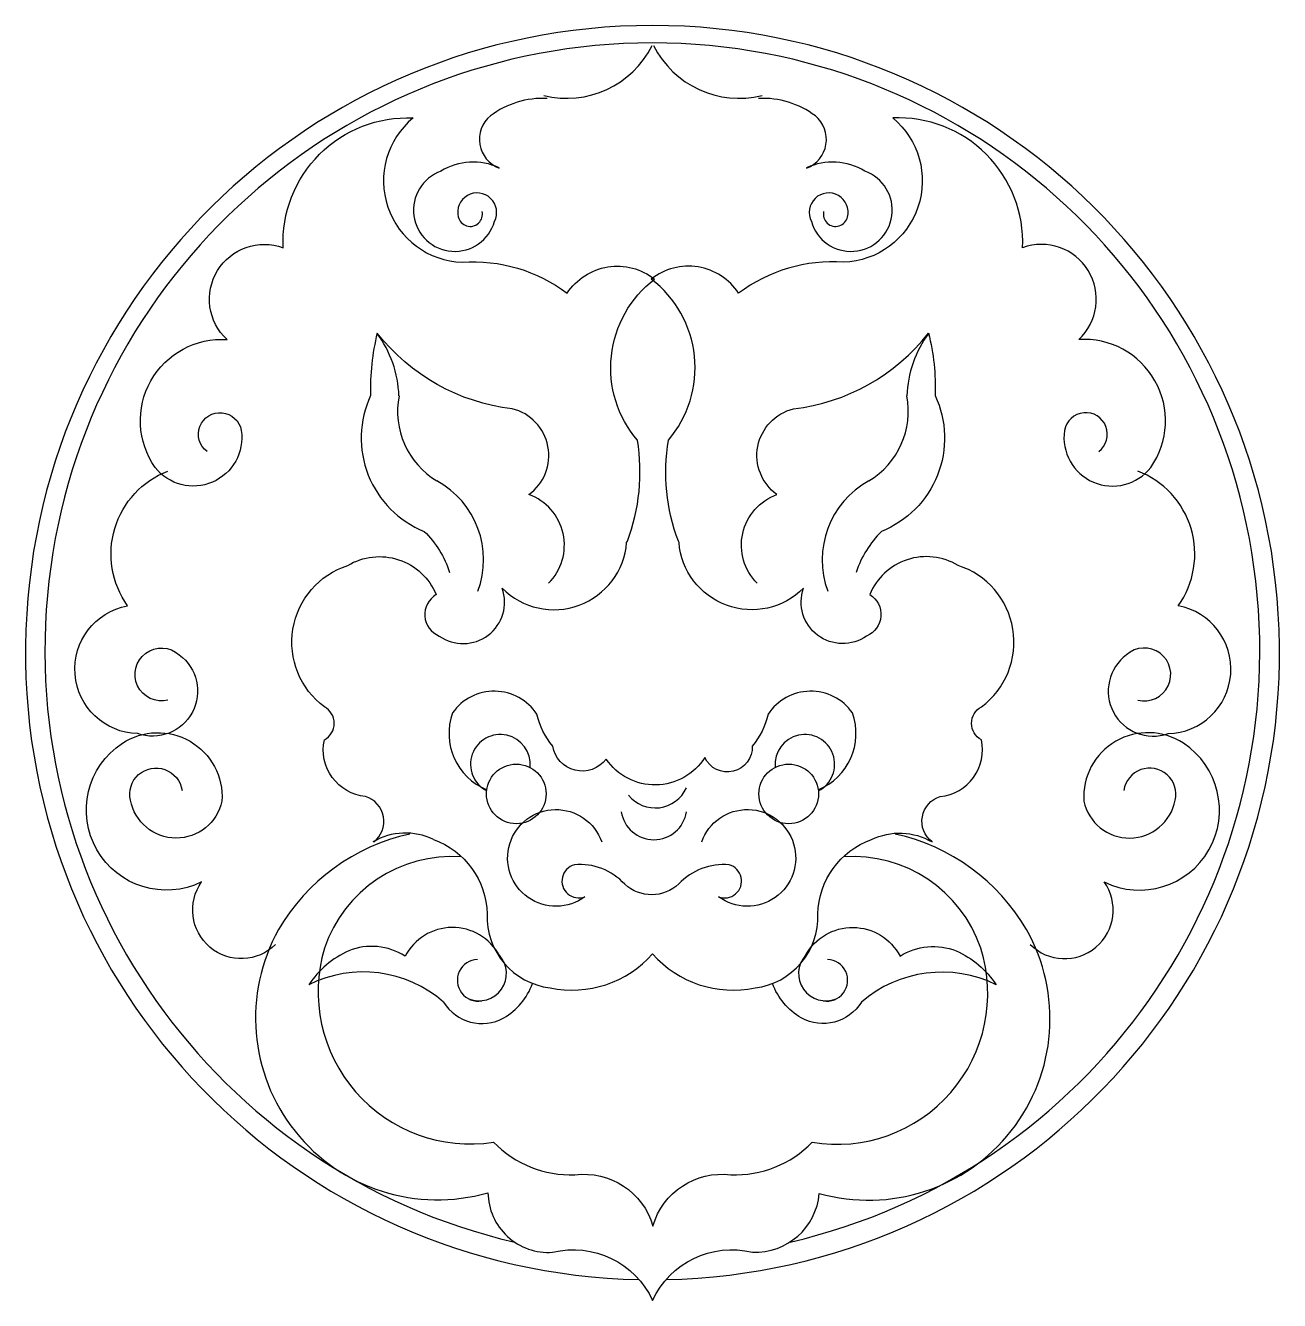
# Model space of a CAD drawing. Header units: metres. Extents: x 7900.4 to 7978.2, y 807.6 to 886.8.
import ezdxf

# ---------------------------------------------------------------- set-up
doc = ezdxf.new("R2010")
doc.units = ezdxf.units.M
for name, color, linetype in [('3', 3, 'Continuous'), ('4', 4, 'Continuous'), ('7', 7, 'Continuous')]:
    doc.layers.add(name, color=color, linetype=linetype)

msp = doc.modelspace()

# ---------------------------------------------------------------- linework, layer by layer
at = {"layer": '3'}
msp.add_lwpolyline([(7947.82, 811.27, 8.71), (7930.73, 811.27, 8.71)], format="xyb", dxfattribs=at)
for centre, radius, start, end in [((7916.54, 863.53), 7.01, 2.16, 36.31), ((7962.08, 863.53), 7.01, 143.69, 177.84), ((7928.51, 862.84), 5.05, 169.02, 238.94), ((7950.11, 862.84), 5.05, 301.06, 10.98), ((7923.19, 853.61), 5.61, 339.72, 61.07), ((7955.43, 853.61), 5.61, 118.93, 200.28), ((7928.46, 827.52), 1.29, 91.8, 280.28), ((7928.53, 827.94), 1.69, 247.17, 42.26), ((7950.04, 827.94), 1.69, 137.74, 292.83), ((7950.11, 827.52), 1.29, 259.72, 88.2)]:
    msp.add_arc(centre, radius, start, end, dxfattribs=at)
at = {"layer": '4'}
for points in [[(7940.11, 808.95, 94.34), (7938.46, 808.95, 8.71)], [(7924.22, 836.6, 0.21), (7916.07, 830.67, 0.67), (7929.07, 814.34, 0.43), (7933.08, 810.64, -0.36), (7939.29, 807.65, -0.36), (7945.49, 810.64, 0.4), (7949.64, 814.3, 0.67), (7962.5, 830.67, 0.21), (7954.35, 836.6)], [(7927.42, 835.19, 0.34), (7918.92, 829.51, 0.55), (7929.42, 817.47, 0.21), (7934.47, 815.45, -0.37), (7939.31, 812.27, -0.37), (7944.15, 815.45, 0.21), (7949.2, 817.47, 0.56), (7959.66, 829.51, 0.34), (7951.15, 835.19)]]:
    msp.add_lwpolyline(points, format="xyb", dxfattribs=at)
msp.add_arc((7923.95, 832.69), 3.97, 64.05, 120.51, dxfattribs=at)
at = {"layer": '7'}
for points in [[(7911.64, 860.34, -1.47), (7913.76, 861.65, -0.77), (7908.41, 859.35, -0.63), (7912.88, 867.29, -0.82), (7916.36, 872.99, -0.44), (7924.42, 881.04, 0.69), (7927.47, 872.09, -0.18), (7933.99, 870.17, -0.44), (7939.41, 871.04)], [(7966.98, 860.34, 1.47), (7964.86, 861.65, 0.77), (7970.21, 859.35, 0.63), (7965.74, 867.29, 0.82), (7962.26, 872.99, 0.44), (7954.2, 881.04, -0.69), (7951.15, 872.09, 0.18), (7944.63, 870.17, 0.44), (7939.21, 871.04)], [(7921.98, 836.11, 0.61), (7921.47, 838.93, -0.45), (7918.92, 842.45, 0.6), (7918.92, 844.49, -0.61), (7920.37, 853.27, -0.46), (7925.85, 851.46, 0.62), (7926.05, 848.89, 0.73), (7929.96, 851.85, 0.64), (7937.68, 854.7), (7937.73, 854.77, 0.13), (7938.35, 861.04, -0.43), (7939.41, 871.04)], [(7956.64, 836.11, -0.61), (7957.15, 838.93, 0.45), (7959.7, 842.45, -0.6), (7959.7, 844.49, 0.61), (7958.25, 853.27, 0.46), (7952.77, 851.46, -0.62), (7952.57, 848.89, -0.73), (7948.66, 851.85, -0.64), (7940.93, 854.7), (7940.89, 854.77, -0.13), (7940.27, 861.04, 0.43), (7939.21, 871.04)], [(7932.83, 852.16, 0.55), (7931.61, 857.67, 0.64), (7930.58, 862.99, -0.2), (7922.2, 867.69, 0.07), (7921.79, 863.81, 0.43), (7925.12, 855.38, -0.12), (7926.69, 852.84, -0.12)], [(7945.79, 852.16, -0.55), (7947.01, 857.67, -0.64), (7948.04, 862.99, 0.2), (7956.42, 867.69, -0.07), (7956.83, 863.81, -0.43), (7953.5, 855.38, 0.12), (7951.93, 852.84, 0.12)], [(7909.21, 844.91, -1.67), (7909.91, 847.72, -0.86), (7907.33, 842.83, -0.9), (7906.7, 850.77, -0.49), (7909.21, 859.13, -0.49)], [(7969.41, 844.91, 1.67), (7968.71, 847.72, 0.86), (7971.29, 842.83, 0.9), (7971.92, 850.77, 0.49), (7969.41, 859.13, 0.49)], [(7949.57, 839.35, 0.4), (7951.7, 844.12, 0.53), (7946.46, 844.03, -0.12), (7945.48, 842.06, -0.82), (7942.53, 841.35, -0.54), (7936.41, 841.25, -0.66), (7933.09, 842.06, -0.12), (7932.11, 844.03, 0.53), (7926.87, 844.12, 0.4), (7929, 839.35)], [(7915.89, 829.75, -0.92), (7911.3, 833.63, -0.94), (7906.38, 842.23, -0.62), (7912.56, 838.65, -0.82), (7906.88, 838.7, -1.04), (7910.08, 839.31)], [(7962.73, 829.75, 0.92), (7967.32, 833.63, 0.94), (7972.24, 842.23, 0.62), (7966.06, 838.65, 0.82), (7971.73, 838.7, 1.04), (7968.54, 839.31)], [(7942.34, 836.11, -3.05), (7943.38, 832.71, 1.06), (7944.04, 834.69, 0.23), (7940.92, 833.5, -0.39), (7937.56, 833.48, 0.24), (7934.44, 834.69, 1.06), (7935.09, 832.71, -3.05), (7936.13, 836.11)], [(7939.29, 829.17, 0.27), (7945.65, 827.05, 0.39), (7949.55, 831.64, -0.31), (7952.88, 836.26, -0.25), (7956.64, 836.11)], [(7925.69, 836.26, -0.31), (7929.02, 831.64, 0.39), (7932.93, 827.05, 0.27), (7939.29, 829.17, 0.27)], [(7948.79, 829.07, -0.6), (7954.65, 829.02, -0.24), (7958.14, 829.35, -0.14), (7960.62, 827.25, 0.3), (7952.25, 826.17, -0.4), (7948.52, 825.19, -0.18), (7946.74, 827.33)]]:
    msp.add_lwpolyline(points, format="xyb", dxfattribs=at)
for centre in [(7930.83, 839.09), (7947.74, 839.09)]:
    msp.add_circle(centre, 1.85, dxfattribs=at)
for centre, radius, start, end in [((7933.94, 888.24), 5.98, 256.44, 333.05), ((7944.68, 888.24), 5.98, 206.95, 283.56), ((7932.5, 876.79), 5.47, 87.39, 126.79), ((7946.12, 876.79), 5.47, 53.21, 92.61), ((7930.44, 879.71), 1.9, 129.73, 249.21), ((7948.18, 879.71), 1.9, 290.79, 50.27), ((7927.01, 875.32), 2.56, 109.45, 344.41), ((7928.16, 874.45), 3.85, 65.33, 121.4), ((7950.46, 874.45), 3.85, 58.6, 114.67), ((7951.61, 875.32), 2.56, 195.59, 70.55), ((7928.4, 875.18), 1.21, 332.51, 193.65), ((7950.22, 875.18), 1.21, 346.35, 207.49), ((7927.97, 875.07), 0.76, 192.97, 13), ((7950.65, 875.07), 0.76, 167, 347.03), ((7929.84, 840.93), 1.85, 354.72, 242.91), ((7948.74, 840.93), 1.85, 297.09, 185.28), ((7939.45, 840.36), 2.14, 219.17, 335.07), ((7939.37, 838.3), 2.05, 188.96, 351.04), ((7926.87, 827.49), 3.31, 28.47, 152.65), ((7922.85, 823.98), 5.89, 114.22, 146.28), ((7921.85, 825.8), 3.83, 57.21, 111.79), ((7921.32, 820.44), 7.6, 48.92, 116.35), ((7928.02, 828.69), 4.05, 300.14, 340.27), ((7928.7, 827.64), 2.8, 211.62, 298.93)]:
    msp.add_arc(centre, radius, start, end, dxfattribs=at)

doc.saveas('drawing.dxf')
